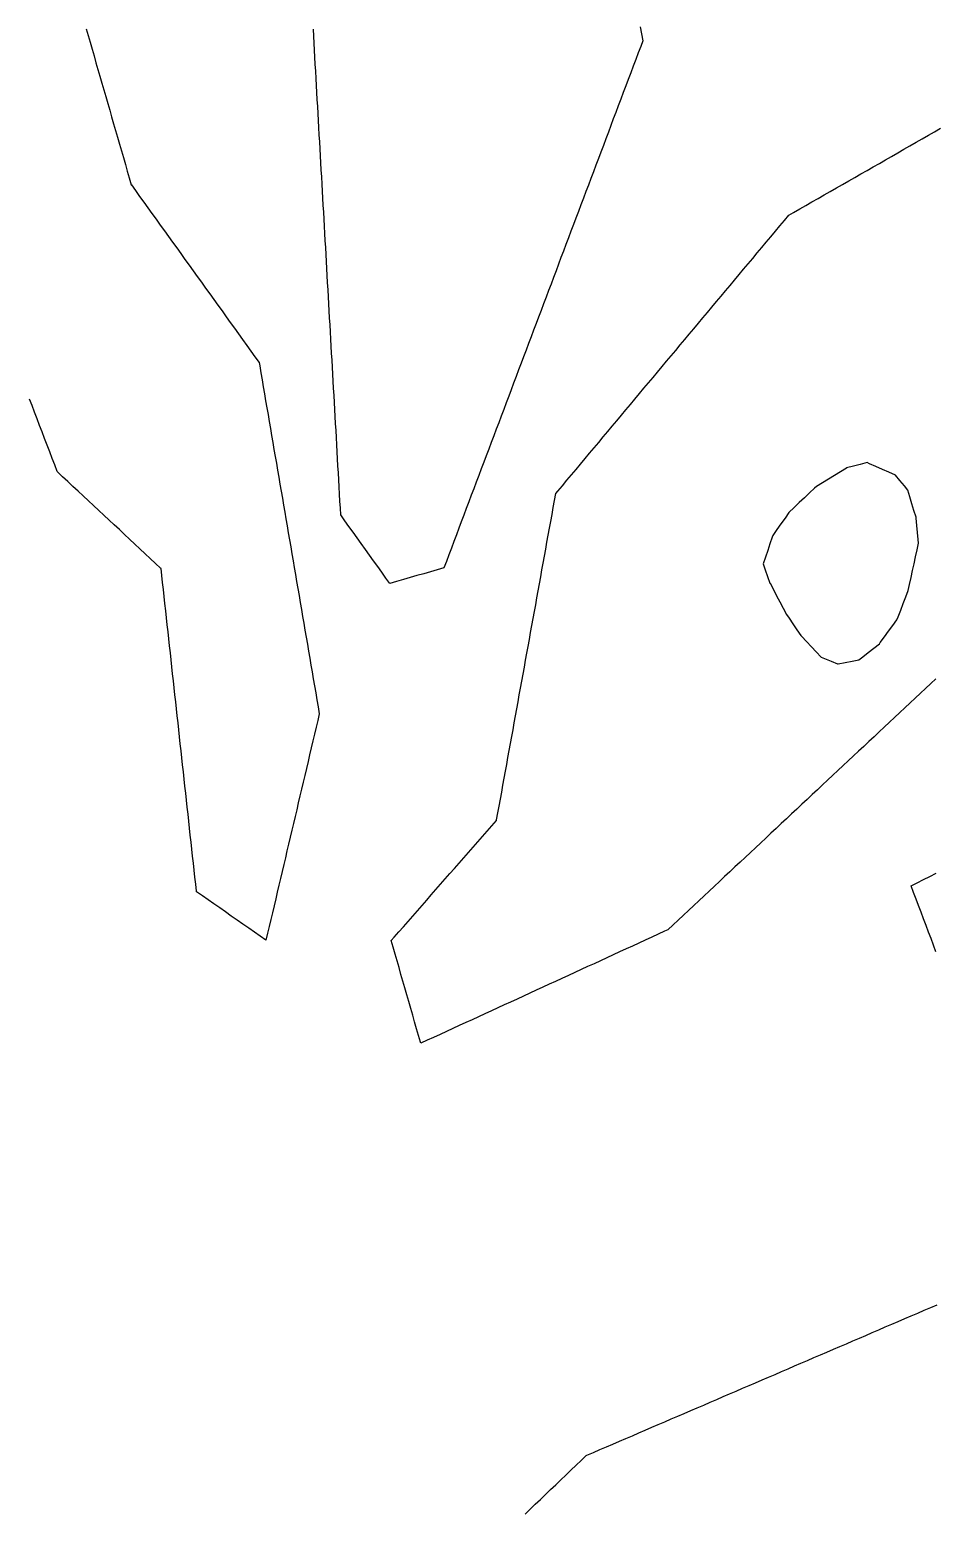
# Model space of a CAD drawing. Header units: millimetres. Extents: x 230 to 3347, y 514 to 5196.
# Drawn here: x 1892.3 to 2020.6, y 4094.8 to 4305.1 of the extents above; entities that cross this region are included whole.
import ezdxf

# ---------------------------------------------------------------- set-up
doc = ezdxf.new("R2010")
doc.units = ezdxf.units.MM
for name, color, linetype in [('ALL_ISLANDS', 7, 'Continuous'), ('OUTLINE_ISLAND_01', 7, 'Continuous'), ('OUTLINE_ISLAND_30', 7, 'Continuous')]:
    doc.layers.add(name, color=color, linetype=linetype)

msp = doc.modelspace()

# ---------------------------------------------------------------- linework, layer by layer
at = {"layer": 'ALL_ISLANDS'}
for points in [[(1900.2943, 4305.2086), (1900.5718, 4304.2479), (1900.8494, 4303.2872), (1901.1269, 4302.3265), (1901.4045, 4301.3658), (1901.6821, 4300.405), (1901.9596, 4299.4443), (1902.2372, 4298.4836), (1902.5147, 4297.5229), (1902.7923, 4296.5622), (1903.0699, 4295.6015), (1903.3474, 4294.6408), (1903.625, 4293.6801), (1903.9025, 4292.7194), (1904.1801, 4291.7587), (1904.4577, 4290.798), (1904.7352, 4289.8372), (1905.0128, 4288.8765), (1905.2903, 4287.9158), (1905.5679, 4286.9551), (1905.8455, 4285.9944), (1906.123, 4285.0337), (1906.4006, 4284.073), (1906.6781, 4283.1123), (1906.6996, 4283.0824), (1907.2831, 4282.2704), (1907.8667, 4281.4583), (1908.4502, 4280.6462), (1909.0338, 4279.8341), (1909.6173, 4279.0221), (1910.2009, 4278.21), (1910.7845, 4277.3979), (1911.368, 4276.5858), (1911.9516, 4275.7738), (1912.5351, 4274.9617), (1913.1187, 4274.1496), (1913.7022, 4273.3375), (1914.2858, 4272.5255), (1914.8693, 4271.7134), (1915.4529, 4270.9013), (1916.0364, 4270.0892), (1916.62, 4269.2772), (1917.2035, 4268.4651), (1917.7871, 4267.653), (1918.3706, 4266.8409), (1918.9542, 4266.0289), (1919.5377, 4265.2168), (1920.1213, 4264.4047), (1920.7049, 4263.5926), (1921.2884, 4262.7806), (1921.872, 4261.9685), (1922.4555, 4261.1564), (1923.0391, 4260.3443), (1923.6226, 4259.5323), (1924.2062, 4258.7202), (1924.7897, 4257.9081), (1924.8728, 4257.423), (1925.0416, 4256.4373), (1925.2104, 4255.4517), (1925.3791, 4254.466), (1925.5479, 4253.4804), (1925.7167, 4252.4947), (1925.8855, 4251.5091), (1926.0543, 4250.5234), (1926.223, 4249.5378), (1926.3918, 4248.5521), (1926.5606, 4247.5665), (1926.7294, 4246.5808), (1926.8982, 4245.5951), (1927.0669, 4244.6095), (1927.2357, 4243.6238), (1927.4045, 4242.6382), (1927.5733, 4241.6525), (1927.742, 4240.6669), (1927.9108, 4239.6812), (1928.0796, 4238.6956), (1928.2484, 4237.7099), (1928.4172, 4236.7243), (1928.5859, 4235.7386), (1928.7547, 4234.753), (1928.9235, 4233.7673), (1929.0923, 4232.7816), (1929.2611, 4231.796), (1929.4298, 4230.8103), (1929.5986, 4229.8247), (1929.7674, 4228.839), (1929.9362, 4227.8534), (1930.105, 4226.8677), (1930.2737, 4225.8821), (1930.4425, 4224.8964), (1930.6113, 4223.9108), (1930.7801, 4222.9251), (1930.9489, 4221.9395), (1931.1176, 4220.9538), (1931.2864, 4219.9682), (1931.4552, 4218.9825), (1931.624, 4217.9968), (1931.7928, 4217.0112), (1931.9615, 4216.0255), (1932.1303, 4215.0399), (1932.2991, 4214.0542), (1932.4679, 4213.0686), (1932.6367, 4212.0829), (1932.8054, 4211.0973), (1932.9742, 4210.1116), (1933.143, 4209.126), (1933.3118, 4208.1403), (1933.0892, 4207.194), (1932.8602, 4206.2206), (1932.6312, 4205.2472), (1932.4022, 4204.2738), (1932.1732, 4203.3003), (1931.9442, 4202.3269), (1931.7152, 4201.3535), (1931.4862, 4200.3801), (1931.2572, 4199.4066), (1931.0282, 4198.4332), (1930.7991, 4197.4598), (1930.5701, 4196.4864), (1930.3411, 4195.5129), (1930.1121, 4194.5395), (1929.8831, 4193.5661), (1929.6541, 4192.5927), (1929.4251, 4191.6192), (1929.1961, 4190.6458), (1928.9671, 4189.6724), (1928.7381, 4188.699), (1928.5091, 4187.7255), (1928.2801, 4186.7521), (1928.0511, 4185.7787), (1927.8221, 4184.8053), (1927.5931, 4183.8318), (1927.3641, 4182.8584), (1927.1351, 4181.885), (1926.9061, 4180.9116), (1926.6771, 4179.9381), (1926.4481, 4178.9647), (1926.2191, 4177.9913), (1925.9901, 4177.0179), (1925.7611, 4176.0444), (1924.9521, 4176.6082), (1924.1317, 4177.18), (1923.3113, 4177.7518), (1922.4909, 4178.3236), (1921.6705, 4178.8953), (1920.85, 4179.4671), (1920.0296, 4180.0389), (1919.2092, 4180.6107), (1918.3888, 4181.1825), (1917.5684, 4181.7542), (1916.748, 4182.326), (1915.9276, 4182.8978), (1915.9185, 4182.9811), (1915.8095, 4183.9751), (1915.7006, 4184.9692), (1915.5917, 4185.9632), (1915.4828, 4186.9573), (1915.3738, 4187.9513), (1915.2649, 4188.9454), (1915.156, 4189.9394), (1915.0471, 4190.9335), (1914.9381, 4191.9275), (1914.8292, 4192.9216), (1914.7203, 4193.9156), (1914.6114, 4194.9097), (1914.5024, 4195.9037), (1914.3935, 4196.8978), (1914.2846, 4197.8918), (1914.1757, 4198.8859), (1914.0667, 4199.8799), (1913.9578, 4200.874), (1913.8489, 4201.868), (1913.74, 4202.8621), (1913.631, 4203.8561), (1913.5221, 4204.8502), (1913.4132, 4205.8442), (1913.3043, 4206.8383), (1913.1953, 4207.8323), (1913.0864, 4208.8264), (1912.9775, 4209.8204), (1912.8686, 4210.8145), (1912.7596, 4211.8085), (1912.6507, 4212.8026), (1912.5418, 4213.7966), (1912.4329, 4214.7907), (1912.3239, 4215.7847), (1912.215, 4216.7788), (1912.1061, 4217.7728), (1911.9972, 4218.7669), (1911.8882, 4219.7609), (1911.7793, 4220.755), (1911.6704, 4221.749), (1911.5615, 4222.7431), (1911.4525, 4223.7371), (1911.3436, 4224.7312), (1911.2347, 4225.7252), (1911.1258, 4226.7193), (1911.0168, 4227.7133), (1910.9079, 4228.7074), (1910.8426, 4228.7683), (1910.1112, 4229.4502), (1909.3798, 4230.1321), (1908.6484, 4230.814), (1907.9169, 4231.4959), (1907.1855, 4232.1778), (1906.4541, 4232.8598), (1905.7226, 4233.5417), (1904.9912, 4234.2236), (1904.2598, 4234.9055), (1903.5283, 4235.5874), (1902.7969, 4236.2693), (1902.0655, 4236.9513), (1901.3341, 4237.6332), (1900.6026, 4238.3151), (1899.8712, 4238.997), (1899.1398, 4239.6789), (1898.4083, 4240.3608), (1897.6769, 4241.0428), (1896.9455, 4241.7247), (1896.2141, 4242.4066), (1896.194, 4242.459), (1895.8374, 4243.3933), (1895.4807, 4244.3275), (1895.124, 4245.2617), (1894.7674, 4246.196), (1894.4107, 4247.1302), (1894.0541, 4248.0644), (1893.6974, 4248.9987), (1893.3407, 4249.9329), (1892.9841, 4250.8671), (1892.6274, 4251.8014), (1892.2707, 4252.7356)], [(1978.7829, 4305.4713), (1978.9634, 4304.4877), (1979.1438, 4303.5041), (1978.8458, 4302.7143), (1978.4929, 4301.7787), (1978.1399, 4300.843), (1977.787, 4299.9074), (1977.4341, 4298.9717), (1977.0811, 4298.0361), (1976.7282, 4297.1005), (1976.3752, 4296.1648), (1976.0223, 4295.2292), (1975.6693, 4294.2935), (1975.3164, 4293.3579), (1974.9634, 4292.4222), (1974.6105, 4291.4866), (1974.2575, 4290.551), (1973.9046, 4289.6153), (1973.5516, 4288.6797), (1973.1987, 4287.744), (1972.8457, 4286.8084), (1972.4928, 4285.8727), (1972.1398, 4284.9371), (1971.7869, 4284.0015), (1971.4339, 4283.0658), (1971.081, 4282.1302), (1970.728, 4281.1945), (1970.3751, 4280.2589), (1970.0221, 4279.3232), (1969.6692, 4278.3876), (1969.3162, 4277.452), (1968.9633, 4276.5163), (1968.6103, 4275.5807), (1968.2574, 4274.645), (1967.9044, 4273.7094), (1967.5515, 4272.7737), (1967.1985, 4271.8381), (1966.8456, 4270.9025), (1966.4926, 4269.9668), (1966.1397, 4269.0312), (1965.7867, 4268.0955), (1965.4338, 4267.1599), (1965.0808, 4266.2243), (1964.7279, 4265.2886), (1964.3749, 4264.353), (1964.022, 4263.4173), (1963.669, 4262.4817), (1963.3161, 4261.546), (1962.9632, 4260.6104), (1962.6102, 4259.6748), (1962.2573, 4258.7391), (1961.9043, 4257.8035), (1961.5514, 4256.8678), (1961.1984, 4255.9322), (1960.8455, 4254.9965), (1960.4925, 4254.0609), (1960.1396, 4253.1253), (1959.7866, 4252.1896), (1959.4337, 4251.254), (1959.0807, 4250.3183), (1958.7278, 4249.3827), (1958.3748, 4248.447), (1958.0219, 4247.5114), (1957.6689, 4246.5758), (1957.316, 4245.6401), (1956.963, 4244.7045), (1956.6101, 4243.7688), (1956.2571, 4242.8332), (1955.9042, 4241.8975), (1955.5512, 4240.9619), (1955.1983, 4240.0263), (1954.8453, 4239.0906), (1954.4924, 4238.155), (1954.1394, 4237.2193), (1953.7865, 4236.2837), (1953.4335, 4235.348), (1953.0806, 4234.4124), (1952.7276, 4233.4768), (1952.3747, 4232.5411), (1952.0217, 4231.6055), (1951.6688, 4230.6698), (1951.3158, 4229.7342), (1950.9629, 4228.7985), (1950.0277, 4228.5315), (1949.0661, 4228.2569), (1948.1046, 4227.9823), (1947.143, 4227.7077), (1946.1814, 4227.4331), (1945.2199, 4227.1586), (1944.2583, 4226.884), (1943.2968, 4226.6094), (1942.7573, 4227.3633), (1942.1754, 4228.1766), (1941.5934, 4228.9898), (1941.0115, 4229.803), (1940.4296, 4230.6163), (1939.8477, 4231.4295), (1939.2657, 4232.2428), (1938.6838, 4233.056), (1938.1019, 4233.8693), (1937.52, 4234.6825), (1936.938, 4235.4957), (1936.3561, 4236.309), (1936.3014, 4237.2798), (1936.245, 4238.2782), (1936.1887, 4239.2766), (1936.1324, 4240.275), (1936.0761, 4241.2734), (1936.0198, 4242.2718), (1935.9635, 4243.2703), (1935.9072, 4244.2687), (1935.8508, 4245.2671), (1935.7945, 4246.2655), (1935.7382, 4247.2639), (1935.6819, 4248.2623), (1935.6256, 4249.2607), (1935.5693, 4250.2591), (1935.5129, 4251.2576), (1935.4566, 4252.256), (1935.4003, 4253.2544), (1935.344, 4254.2528), (1935.2877, 4255.2512), (1935.2314, 4256.2496), (1935.175, 4257.248), (1935.1187, 4258.2465), (1935.0624, 4259.2449), (1935.0061, 4260.2433), (1934.9498, 4261.2417), (1934.8935, 4262.2401), (1934.8371, 4263.2385), (1934.7808, 4264.2369), (1934.7245, 4265.2353), (1934.6682, 4266.2338), (1934.6119, 4267.2322), (1934.5556, 4268.2306), (1934.4993, 4269.229), (1934.4429, 4270.2274), (1934.3866, 4271.2258), (1934.3303, 4272.2242), (1934.274, 4273.2226), (1934.2177, 4274.2211), (1934.1614, 4275.2195), (1934.105, 4276.2179), (1934.0487, 4277.2163), (1933.9924, 4278.2147), (1933.9361, 4279.2131), (1933.8798, 4280.2115), (1933.8235, 4281.21), (1933.7671, 4282.2084), (1933.7108, 4283.2068), (1933.6545, 4284.2052), (1933.5982, 4285.2036), (1933.5419, 4286.202), (1933.4856, 4287.2004), (1933.4292, 4288.1988), (1933.3729, 4289.1973), (1933.3166, 4290.1957), (1933.2603, 4291.1941), (1933.204, 4292.1925), (1933.1477, 4293.1909), (1933.0914, 4294.1893), (1933.035, 4295.1877), (1932.9787, 4296.1861), (1932.9224, 4297.1846), (1932.8661, 4298.183), (1932.8098, 4299.1814), (1932.7535, 4300.1798), (1932.6971, 4301.1782), (1932.6408, 4302.1766), (1932.5845, 4303.175), (1932.5282, 4304.1735), (1932.4719, 4305.1719)], [(2020.6437, 4213.089), (2019.9141, 4212.4051), (2019.1845, 4211.7212), (2018.4549, 4211.0373), (2017.7253, 4210.3534), (2016.9957, 4209.6695), (2016.2661, 4208.9857), (2015.5366, 4208.3018), (2014.807, 4207.6179), (2014.0774, 4206.934), (2013.3478, 4206.2501), (2012.6182, 4205.5662), (2011.8886, 4204.8823), (2011.159, 4204.1985), (2010.4294, 4203.5146), (2009.6998, 4202.8307), (2008.9702, 4202.1468), (2008.2406, 4201.4629), (2007.5111, 4200.779), (2006.7815, 4200.0952), (2006.0519, 4199.4113), (2005.3223, 4198.7274), (2004.5927, 4198.0435), (2003.8631, 4197.3596), (2003.1335, 4196.6757), (2002.4039, 4195.9919), (2001.6743, 4195.308), (2000.9447, 4194.6241), (2000.2151, 4193.9402), (1999.4856, 4193.2563), (1998.756, 4192.5724), (1998.0264, 4191.8886), (1997.2968, 4191.2047), (1996.5672, 4190.5208), (1995.8376, 4189.8369), (1995.108, 4189.153), (1994.3784, 4188.4691), (1993.6488, 4187.7853), (1992.9192, 4187.1014), (1992.1896, 4186.4175), (1991.4601, 4185.7336), (1990.7305, 4185.0497), (1990.0009, 4184.3658), (1989.2713, 4183.682), (1988.5417, 4182.9981), (1987.8121, 4182.3142), (1987.0825, 4181.6303), (1986.3529, 4180.9464), (1985.6233, 4180.2625), (1984.8937, 4179.5787), (1984.1641, 4178.8948), (1983.4346, 4178.2109), (1982.705, 4177.527), (1982.2219, 4177.305), (1981.3132, 4176.8874), (1980.4046, 4176.4698), (1979.496, 4176.0522), (1978.5873, 4175.6346), (1977.6787, 4175.217), (1976.77, 4174.7994), (1975.8614, 4174.3818), (1974.9528, 4173.9642), (1974.0441, 4173.5467), (1973.1355, 4173.1291), (1972.2269, 4172.7115), (1971.3182, 4172.2939), (1970.4096, 4171.8763), (1969.501, 4171.4587), (1968.5923, 4171.0411), (1967.6837, 4170.6235), (1966.7751, 4170.2059), (1965.8664, 4169.7883), (1964.9578, 4169.3707), (1964.0492, 4168.9532), (1963.1405, 4168.5356), (1962.2319, 4168.118), (1961.3232, 4167.7004), (1960.4146, 4167.2828), (1959.506, 4166.8652), (1958.5973, 4166.4476), (1957.6887, 4166.03), (1956.7801, 4165.6124), (1955.8714, 4165.1948), (1954.9628, 4164.7772), (1954.0542, 4164.3597), (1953.1455, 4163.9421), (1952.2369, 4163.5245), (1951.3283, 4163.1069), (1950.4196, 4162.6893), (1949.511, 4162.2717), (1948.6024, 4161.8541), (1947.6937, 4161.4365), (1947.652, 4161.5813), (1947.3753, 4162.5423), (1947.0986, 4163.5032), (1946.8219, 4164.4642), (1946.5452, 4165.4251), (1946.2685, 4166.3861), (1945.9918, 4167.347), (1945.7151, 4168.308), (1945.4384, 4169.269), (1945.1617, 4170.2299), (1944.885, 4171.1909), (1944.6083, 4172.1518), (1944.3316, 4173.1128), (1944.0549, 4174.0737), (1943.7782, 4175.0347), (1943.5015, 4175.9957), (1943.9064, 4176.4568), (1944.5661, 4177.2083), (1945.2259, 4177.9598), (1945.8856, 4178.7113), (1946.5453, 4179.4628), (1947.2051, 4180.2143), (1947.8648, 4180.9658), (1948.5245, 4181.7173), (1949.1843, 4182.4688), (1949.844, 4183.2203), (1950.5038, 4183.9718), (1951.1635, 4184.7233), (1951.8232, 4185.4748), (1952.483, 4186.2263), (1953.1427, 4186.9778), (1953.8024, 4187.7293), (1954.4622, 4188.4808), (1955.1219, 4189.2323), (1955.7816, 4189.9838), (1956.4414, 4190.7353), (1957.1011, 4191.4868), (1957.7609, 4192.2383), (1958.4206, 4192.9898), (1958.4381, 4193.0862), (1958.6163, 4194.0702), (1958.7945, 4195.0542), (1958.9728, 4196.0382), (1959.151, 4197.0222), (1959.3292, 4198.0062), (1959.5075, 4198.9902), (1959.6857, 4199.9741), (1959.8639, 4200.9581), (1960.0422, 4201.9421), (1960.2204, 4202.9261), (1960.3986, 4203.9101), (1960.5769, 4204.8941), (1960.7551, 4205.8781), (1960.9333, 4206.8621), (1961.1116, 4207.846), (1961.2898, 4208.83), (1961.4681, 4209.814), (1961.6463, 4210.798), (1961.8245, 4211.782), (1962.0028, 4212.766), (1962.181, 4213.75), (1962.3592, 4214.734), (1962.5375, 4215.718), (1962.7157, 4216.7019), (1962.8939, 4217.6859), (1963.0722, 4218.6699), (1963.2504, 4219.6539), (1963.4286, 4220.6379), (1963.6069, 4221.6219), (1963.7851, 4222.6059), (1963.9633, 4223.5899), (1964.1416, 4224.5738), (1964.3198, 4225.5578), (1964.498, 4226.5418), (1964.6763, 4227.5258), (1964.8545, 4228.5098), (1965.0327, 4229.4938), (1965.211, 4230.4778), (1965.3892, 4231.4618), (1965.5674, 4232.4457), (1965.7457, 4233.4297), (1965.9239, 4234.4137), (1966.1022, 4235.3977), (1966.2804, 4236.3817), (1966.4586, 4237.3657), (1966.6369, 4238.3497), (1966.8151, 4239.3337), (1967.1142, 4239.6911), (1967.7559, 4240.4581), (1968.3976, 4241.2251), (1969.0393, 4241.992), (1969.681, 4242.759), (1970.3227, 4243.5259), (1970.9644, 4244.2929), (1971.6061, 4245.0598), (1972.2478, 4245.8268), (1972.8895, 4246.5937), (1973.5312, 4247.3607), (1974.1729, 4248.1276), (1974.8146, 4248.8946), (1975.4563, 4249.6615), (1976.098, 4250.4285), (1976.7397, 4251.1954), (1977.3815, 4251.9624), (1978.0232, 4252.7293), (1978.6649, 4253.4963), (1979.3066, 4254.2632), (1979.9483, 4255.0302), (1980.59, 4255.7972), (1981.2317, 4256.5641), (1981.8734, 4257.3311), (1982.5151, 4258.098), (1983.1568, 4258.865), (1983.7985, 4259.6319), (1984.4402, 4260.3989), (1985.0819, 4261.1658), (1985.7236, 4261.9328), (1986.3653, 4262.6997), (1987.007, 4263.4667), (1987.6487, 4264.2336), (1988.2904, 4265.0006), (1988.9321, 4265.7675), (1989.5738, 4266.5345), (1990.2155, 4267.3014), (1990.8572, 4268.0684), (1991.4989, 4268.8353), (1992.1406, 4269.6023), (1992.7823, 4270.3693), (1993.424, 4271.1362), (1994.0658, 4271.9032), (1994.7075, 4272.6701), (1995.3492, 4273.4371), (1995.9909, 4274.204), (1996.6326, 4274.971), (1997.2743, 4275.7379), (1997.916, 4276.5049), (1998.5577, 4277.2718), (1999.1994, 4278.0388), (1999.8411, 4278.8057), (2000.494, 4279.1796), (2001.3618, 4279.6765), (2002.2296, 4280.1734), (2003.0974, 4280.6703), (2003.9652, 4281.1672), (2004.833, 4281.6641), (2005.7008, 4282.161), (2006.5686, 4282.6579), (2007.4364, 4283.1548), (2008.3042, 4283.6517), (2009.172, 4284.1486), (2010.0398, 4284.6455), (2010.9076, 4285.1424), (2011.7755, 4285.6393), (2012.6433, 4286.1362), (2013.5111, 4286.6331), (2014.3789, 4287.13), (2015.2467, 4287.6269), (2016.1145, 4288.1238), (2016.9823, 4288.6207), (2017.8501, 4289.1177), (2018.7179, 4289.6146), (2019.5857, 4290.1115), (2020.4535, 4290.6084), (2021.3213, 4291.1053)], [(2020.6675, 4174.3883), (2020.3145, 4175.3239), (2019.9615, 4176.2596), (2019.6085, 4177.1952), (2019.2555, 4178.1308), (2018.9025, 4179.0664), (2018.5495, 4180.0021), (2018.1965, 4180.9377), (2017.8435, 4181.8733), (2017.4905, 4182.8089), (2017.1375, 4183.7445), (2018.0196, 4184.1859), (2018.914, 4184.6333), (2019.8083, 4185.0808), (2020.7026, 4185.5282)], [(1962.4644, 4094.7188), (1963.1868, 4095.4103), (1963.9092, 4096.1017), (1964.6316, 4096.7932), (1965.354, 4097.4846), (1966.0765, 4098.1761), (1966.7989, 4098.8675), (1967.5213, 4099.559), (1968.2437, 4100.2505), (1968.9661, 4100.9419), (1969.6885, 4101.6334), (1970.4109, 4102.3248), (1971.1334, 4103.0163), (1971.2281, 4103.057), (1972.1467, 4103.4521), (1973.0654, 4103.8471), (1973.9841, 4104.2421), (1974.9027, 4104.6372), (1975.8214, 4105.0322), (1976.7401, 4105.4272), (1977.6587, 4105.8223), (1978.5774, 4106.2173), (1979.4961, 4106.6123), (1980.4147, 4107.0074), (1981.3334, 4107.4024), (1982.2521, 4107.7975), (1983.1707, 4108.1925), (1984.0894, 4108.5875), (1985.0081, 4108.9826), (1985.9267, 4109.3776), (1986.8454, 4109.7726), (1987.764, 4110.1677), (1988.6827, 4110.5627), (1989.6014, 4110.9577), (1990.52, 4111.3528), (1991.4387, 4111.7478), (1992.3574, 4112.1428), (1993.276, 4112.5379), (1994.1947, 4112.9329), (1995.1134, 4113.328), (1996.032, 4113.723), (1996.9507, 4114.118), (1997.8694, 4114.5131), (1998.788, 4114.9081), (1999.7067, 4115.3031), (2000.6254, 4115.6982), (2001.544, 4116.0932), (2002.4627, 4116.4882), (2003.3814, 4116.8833), (2004.3, 4117.2783), (2005.2187, 4117.6734), (2006.1374, 4118.0684), (2007.056, 4118.4634), (2007.9747, 4118.8585), (2008.8934, 4119.2535), (2009.812, 4119.6485), (2010.7307, 4120.0436), (2011.6494, 4120.4386), (2012.568, 4120.8336), (2013.4867, 4121.2287), (2014.4054, 4121.6237), (2015.324, 4122.0187), (2016.2427, 4122.4138), (2017.1613, 4122.8088), (2018.08, 4123.2039), (2018.9987, 4123.5989), (2019.9173, 4123.9939), (2020.836, 4124.389)]]:
    msp.add_lwpolyline(points, dxfattribs=at)
msp.add_lwpolyline([(2010.918, 4243.7222), (2009.9504, 4243.4698), (2008.9828, 4243.2173), (2008.0152, 4242.9648), (2008.0088, 4242.961), (2007.1547, 4242.4408), (2006.3007, 4241.9206), (2005.4466, 4241.4004), (2004.5926, 4240.8803), (2003.7385, 4240.3601), (2003.4773, 4240.1132), (2002.7506, 4239.4263), (2002.0239, 4238.7393), (2001.2972, 4238.0524), (2000.5704, 4237.3655), (1999.8437, 4236.6785), (1999.2813, 4235.8713), (1998.7096, 4235.0508), (1998.138, 4234.2303), (1997.5663, 4233.4098), (1997.4807, 4233.1621), (1997.1538, 4232.2171), (1996.8269, 4231.272), (1996.5, 4230.327), (1996.1731, 4229.3819), (1996.4741, 4228.5454), (1996.8128, 4227.6045), (1997.1515, 4226.6636), (1997.1647, 4226.6384), (1997.6302, 4225.7533), (1998.0957, 4224.8683), (1998.5612, 4223.9832), (1999.0266, 4223.0982), (1999.4921, 4222.2131), (1999.8484, 4221.6926), (2000.4133, 4220.8675), (2000.9783, 4220.0423), (2001.5432, 4219.2171), (2001.6549, 4219.0977), (2002.338, 4218.3675), (2003.0212, 4217.6372), (2003.7044, 4216.907), (2004.3876, 4216.1767), (2004.8831, 4215.9665), (2005.8037, 4215.576), (2006.7243, 4215.1855), (2006.8162, 4215.2034), (2007.7977, 4215.3948), (2008.7792, 4215.5862), (2009.7608, 4215.7776), (2010.2934, 4216.195), (2011.0805, 4216.8117), (2011.8677, 4217.4285), (2012.6548, 4218.0453), (2012.7838, 4218.2224), (2013.3726, 4219.0306), (2013.9615, 4219.8389), (2014.5503, 4220.6471), (2015.1391, 4221.4554), (2015.3073, 4221.891), (2015.6674, 4222.8239), (2016.0276, 4223.7568), (2016.3877, 4224.6897), (2016.7479, 4225.6226), (2016.9313, 4226.4668), (2017.1437, 4227.4439), (2017.356, 4228.4211), (2017.5684, 4229.3983), (2017.7808, 4230.3755), (2017.9931, 4231.3527), (2018.2055, 4232.3299), (2018.1581, 4232.8423), (2018.0661, 4233.8381), (2017.9741, 4234.8338), (2017.8821, 4235.8296), (2017.8368, 4235.9815), (2017.5507, 4236.9397), (2017.2646, 4237.8979), (2016.9785, 4238.8561), (2016.6924, 4239.8143), (2016.1944, 4240.4122), (2015.5545, 4241.1806), (2014.9146, 4241.9491), (2014.9107, 4241.9508), (2013.9966, 4242.3563), (2013.0825, 4242.7619), (2012.1684, 4243.1674), (2011.2544, 4243.573)], close=True, dxfattribs=at)
at = {"layer": 'OUTLINE_ISLAND_01'}
for points in [[(1900.2943, 4305.2086), (1900.5718, 4304.2479), (1900.8494, 4303.2872), (1901.1269, 4302.3265), (1901.4045, 4301.3658), (1901.6821, 4300.405), (1901.9596, 4299.4443), (1902.2372, 4298.4836), (1902.5147, 4297.5229), (1902.7923, 4296.5622), (1903.0699, 4295.6015), (1903.3474, 4294.6408), (1903.625, 4293.6801), (1903.9025, 4292.7194), (1904.1801, 4291.7587), (1904.4577, 4290.798), (1904.7352, 4289.8372), (1905.0128, 4288.8765), (1905.2903, 4287.9158), (1905.5679, 4286.9551), (1905.8455, 4285.9944), (1906.123, 4285.0337), (1906.4006, 4284.073), (1906.6781, 4283.1123), (1906.6996, 4283.0824), (1907.2831, 4282.2704), (1907.8667, 4281.4583), (1908.4502, 4280.6462), (1909.0338, 4279.8341), (1909.6173, 4279.0221), (1910.2009, 4278.21), (1910.7845, 4277.3979), (1911.368, 4276.5858), (1911.9516, 4275.7738), (1912.5351, 4274.9617), (1913.1187, 4274.1496), (1913.7022, 4273.3375), (1914.2858, 4272.5255), (1914.8693, 4271.7134), (1915.4529, 4270.9013), (1916.0364, 4270.0892), (1916.62, 4269.2772), (1917.2035, 4268.4651), (1917.7871, 4267.653), (1918.3706, 4266.8409), (1918.9542, 4266.0289), (1919.5377, 4265.2168), (1920.1213, 4264.4047), (1920.7049, 4263.5926), (1921.2884, 4262.7806), (1921.872, 4261.9685), (1922.4555, 4261.1564), (1923.0391, 4260.3443), (1923.6226, 4259.5323), (1924.2062, 4258.7202), (1924.7897, 4257.9081), (1924.8728, 4257.423), (1925.0416, 4256.4373), (1925.2104, 4255.4517), (1925.3791, 4254.466), (1925.5479, 4253.4804), (1925.7167, 4252.4947), (1925.8855, 4251.5091), (1926.0543, 4250.5234), (1926.223, 4249.5378), (1926.3918, 4248.5521), (1926.5606, 4247.5665), (1926.7294, 4246.5808), (1926.8982, 4245.5951), (1927.0669, 4244.6095), (1927.2357, 4243.6238), (1927.4045, 4242.6382), (1927.5733, 4241.6525), (1927.742, 4240.6669), (1927.9108, 4239.6812), (1928.0796, 4238.6956), (1928.2484, 4237.7099), (1928.4172, 4236.7243), (1928.5859, 4235.7386), (1928.7547, 4234.753), (1928.9235, 4233.7673), (1929.0923, 4232.7816), (1929.2611, 4231.796), (1929.4298, 4230.8103), (1929.5986, 4229.8247), (1929.7674, 4228.839), (1929.9362, 4227.8534), (1930.105, 4226.8677), (1930.2737, 4225.8821), (1930.4425, 4224.8964), (1930.6113, 4223.9108), (1930.7801, 4222.9251), (1930.9489, 4221.9395), (1931.1176, 4220.9538), (1931.2864, 4219.9682), (1931.4552, 4218.9825), (1931.624, 4217.9968), (1931.7928, 4217.0112), (1931.9615, 4216.0255), (1932.1303, 4215.0399), (1932.2991, 4214.0542), (1932.4679, 4213.0686), (1932.6367, 4212.0829), (1932.8054, 4211.0973), (1932.9742, 4210.1116), (1933.143, 4209.126), (1933.3118, 4208.1403), (1933.0892, 4207.194), (1932.8602, 4206.2206), (1932.6312, 4205.2472), (1932.4022, 4204.2738), (1932.1732, 4203.3003), (1931.9442, 4202.3269), (1931.7152, 4201.3535), (1931.4862, 4200.3801), (1931.2572, 4199.4066), (1931.0282, 4198.4332), (1930.7991, 4197.4598), (1930.5701, 4196.4864), (1930.3411, 4195.5129), (1930.1121, 4194.5395), (1929.8831, 4193.5661), (1929.6541, 4192.5927), (1929.4251, 4191.6192), (1929.1961, 4190.6458), (1928.9671, 4189.6724), (1928.7381, 4188.699), (1928.5091, 4187.7255), (1928.2801, 4186.7521), (1928.0511, 4185.7787), (1927.8221, 4184.8053), (1927.5931, 4183.8318), (1927.3641, 4182.8584), (1927.1351, 4181.885), (1926.9061, 4180.9116), (1926.6771, 4179.9381), (1926.4481, 4178.9647), (1926.2191, 4177.9913), (1925.9901, 4177.0179), (1925.7611, 4176.0444), (1924.9521, 4176.6082), (1924.1317, 4177.18), (1923.3113, 4177.7518), (1922.4909, 4178.3236), (1921.6705, 4178.8953), (1920.85, 4179.4671), (1920.0296, 4180.0389), (1919.2092, 4180.6107), (1918.3888, 4181.1825), (1917.5684, 4181.7542), (1916.748, 4182.326), (1915.9276, 4182.8978), (1915.9185, 4182.9811), (1915.8095, 4183.9751), (1915.7006, 4184.9692), (1915.5917, 4185.9632), (1915.4828, 4186.9573), (1915.3738, 4187.9513), (1915.2649, 4188.9454), (1915.156, 4189.9394), (1915.0471, 4190.9335), (1914.9381, 4191.9275), (1914.8292, 4192.9216), (1914.7203, 4193.9156), (1914.6114, 4194.9097), (1914.5024, 4195.9037), (1914.3935, 4196.8978), (1914.2846, 4197.8918), (1914.1757, 4198.8859), (1914.0667, 4199.8799), (1913.9578, 4200.874), (1913.8489, 4201.868), (1913.74, 4202.8621), (1913.631, 4203.8561), (1913.5221, 4204.8502), (1913.4132, 4205.8442), (1913.3043, 4206.8383), (1913.1953, 4207.8323), (1913.0864, 4208.8264), (1912.9775, 4209.8204), (1912.8686, 4210.8145), (1912.7596, 4211.8085), (1912.6507, 4212.8026), (1912.5418, 4213.7966), (1912.4329, 4214.7907), (1912.3239, 4215.7847), (1912.215, 4216.7788), (1912.1061, 4217.7728), (1911.9972, 4218.7669), (1911.8882, 4219.7609), (1911.7793, 4220.755), (1911.6704, 4221.749), (1911.5615, 4222.7431), (1911.4525, 4223.7371), (1911.3436, 4224.7312), (1911.2347, 4225.7252), (1911.1258, 4226.7193), (1911.0168, 4227.7133), (1910.9079, 4228.7074), (1910.8426, 4228.7683), (1910.1112, 4229.4502), (1909.3798, 4230.1321), (1908.6484, 4230.814), (1907.9169, 4231.4959), (1907.1855, 4232.1778), (1906.4541, 4232.8598), (1905.7226, 4233.5417), (1904.9912, 4234.2236), (1904.2598, 4234.9055), (1903.5283, 4235.5874), (1902.7969, 4236.2693), (1902.0655, 4236.9513), (1901.3341, 4237.6332), (1900.6026, 4238.3151), (1899.8712, 4238.997), (1899.1398, 4239.6789), (1898.4083, 4240.3608), (1897.6769, 4241.0428), (1896.9455, 4241.7247), (1896.2141, 4242.4066), (1896.194, 4242.459), (1895.8374, 4243.3933), (1895.4807, 4244.3275), (1895.124, 4245.2617), (1894.7674, 4246.196), (1894.4107, 4247.1302), (1894.0541, 4248.0644), (1893.6974, 4248.9987), (1893.3407, 4249.9329), (1892.9841, 4250.8671), (1892.6274, 4251.8014), (1892.2707, 4252.7356)], [(1978.7829, 4305.4713), (1978.9634, 4304.4877), (1979.1438, 4303.5041), (1978.8458, 4302.7143), (1978.4929, 4301.7787), (1978.1399, 4300.843), (1977.787, 4299.9074), (1977.4341, 4298.9717), (1977.0811, 4298.0361), (1976.7282, 4297.1005), (1976.3752, 4296.1648), (1976.0223, 4295.2292), (1975.6693, 4294.2935), (1975.3164, 4293.3579), (1974.9634, 4292.4222), (1974.6105, 4291.4866), (1974.2575, 4290.551), (1973.9046, 4289.6153), (1973.5516, 4288.6797), (1973.1987, 4287.744), (1972.8457, 4286.8084), (1972.4928, 4285.8727), (1972.1398, 4284.9371), (1971.7869, 4284.0015), (1971.4339, 4283.0658), (1971.081, 4282.1302), (1970.728, 4281.1945), (1970.3751, 4280.2589), (1970.0221, 4279.3232), (1969.6692, 4278.3876), (1969.3162, 4277.452), (1968.9633, 4276.5163), (1968.6103, 4275.5807), (1968.2574, 4274.645), (1967.9044, 4273.7094), (1967.5515, 4272.7737), (1967.1985, 4271.8381), (1966.8456, 4270.9025), (1966.4926, 4269.9668), (1966.1397, 4269.0312), (1965.7867, 4268.0955), (1965.4338, 4267.1599), (1965.0808, 4266.2243), (1964.7279, 4265.2886), (1964.3749, 4264.353), (1964.022, 4263.4173), (1963.669, 4262.4817), (1963.3161, 4261.546), (1962.9632, 4260.6104), (1962.6102, 4259.6748), (1962.2573, 4258.7391), (1961.9043, 4257.8035), (1961.5514, 4256.8678), (1961.1984, 4255.9322), (1960.8455, 4254.9965), (1960.4925, 4254.0609), (1960.1396, 4253.1253), (1959.7866, 4252.1896), (1959.4337, 4251.254), (1959.0807, 4250.3183), (1958.7278, 4249.3827), (1958.3748, 4248.447), (1958.0219, 4247.5114), (1957.6689, 4246.5758), (1957.316, 4245.6401), (1956.963, 4244.7045), (1956.6101, 4243.7688), (1956.2571, 4242.8332), (1955.9042, 4241.8975), (1955.5512, 4240.9619), (1955.1983, 4240.0263), (1954.8453, 4239.0906), (1954.4924, 4238.155), (1954.1394, 4237.2193), (1953.7865, 4236.2837), (1953.4335, 4235.348), (1953.0806, 4234.4124), (1952.7276, 4233.4768), (1952.3747, 4232.5411), (1952.0217, 4231.6055), (1951.6688, 4230.6698), (1951.3158, 4229.7342), (1950.9629, 4228.7985), (1950.0277, 4228.5315), (1949.0661, 4228.2569), (1948.1046, 4227.9823), (1947.143, 4227.7077), (1946.1814, 4227.4331), (1945.2199, 4227.1586), (1944.2583, 4226.884), (1943.2968, 4226.6094), (1942.7573, 4227.3633), (1942.1754, 4228.1766), (1941.5934, 4228.9898), (1941.0115, 4229.803), (1940.4296, 4230.6163), (1939.8477, 4231.4295), (1939.2657, 4232.2428), (1938.6838, 4233.056), (1938.1019, 4233.8693), (1937.52, 4234.6825), (1936.938, 4235.4957), (1936.3561, 4236.309), (1936.3014, 4237.2798), (1936.245, 4238.2782), (1936.1887, 4239.2766), (1936.1324, 4240.275), (1936.0761, 4241.2734), (1936.0198, 4242.2718), (1935.9635, 4243.2703), (1935.9072, 4244.2687), (1935.8508, 4245.2671), (1935.7945, 4246.2655), (1935.7382, 4247.2639), (1935.6819, 4248.2623), (1935.6256, 4249.2607), (1935.5693, 4250.2591), (1935.5129, 4251.2576), (1935.4566, 4252.256), (1935.4003, 4253.2544), (1935.344, 4254.2528), (1935.2877, 4255.2512), (1935.2314, 4256.2496), (1935.175, 4257.248), (1935.1187, 4258.2465), (1935.0624, 4259.2449), (1935.0061, 4260.2433), (1934.9498, 4261.2417), (1934.8935, 4262.2401), (1934.8371, 4263.2385), (1934.7808, 4264.2369), (1934.7245, 4265.2353), (1934.6682, 4266.2338), (1934.6119, 4267.2322), (1934.5556, 4268.2306), (1934.4993, 4269.229), (1934.4429, 4270.2274), (1934.3866, 4271.2258), (1934.3303, 4272.2242), (1934.274, 4273.2226), (1934.2177, 4274.2211), (1934.1614, 4275.2195), (1934.105, 4276.2179), (1934.0487, 4277.2163), (1933.9924, 4278.2147), (1933.9361, 4279.2131), (1933.8798, 4280.2115), (1933.8235, 4281.21), (1933.7671, 4282.2084), (1933.7108, 4283.2068), (1933.6545, 4284.2052), (1933.5982, 4285.2036), (1933.5419, 4286.202), (1933.4856, 4287.2004), (1933.4292, 4288.1988), (1933.3729, 4289.1973), (1933.3166, 4290.1957), (1933.2603, 4291.1941), (1933.204, 4292.1925), (1933.1477, 4293.1909), (1933.0914, 4294.1893), (1933.035, 4295.1877), (1932.9787, 4296.1861), (1932.9224, 4297.1846), (1932.8661, 4298.183), (1932.8098, 4299.1814), (1932.7535, 4300.1798), (1932.6971, 4301.1782), (1932.6408, 4302.1766), (1932.5845, 4303.175), (1932.5282, 4304.1735), (1932.4719, 4305.1719)], [(2020.6437, 4213.089), (2019.9141, 4212.4051), (2019.1845, 4211.7212), (2018.4549, 4211.0373), (2017.7253, 4210.3534), (2016.9957, 4209.6695), (2016.2661, 4208.9857), (2015.5366, 4208.3018), (2014.807, 4207.6179), (2014.0774, 4206.934), (2013.3478, 4206.2501), (2012.6182, 4205.5662), (2011.8886, 4204.8823), (2011.159, 4204.1985), (2010.4294, 4203.5146), (2009.6998, 4202.8307), (2008.9702, 4202.1468), (2008.2406, 4201.4629), (2007.5111, 4200.779), (2006.7815, 4200.0952), (2006.0519, 4199.4113), (2005.3223, 4198.7274), (2004.5927, 4198.0435), (2003.8631, 4197.3596), (2003.1335, 4196.6757), (2002.4039, 4195.9919), (2001.6743, 4195.308), (2000.9447, 4194.6241), (2000.2151, 4193.9402), (1999.4856, 4193.2563), (1998.756, 4192.5724), (1998.0264, 4191.8886), (1997.2968, 4191.2047), (1996.5672, 4190.5208), (1995.8376, 4189.8369), (1995.108, 4189.153), (1994.3784, 4188.4691), (1993.6488, 4187.7853), (1992.9192, 4187.1014), (1992.1896, 4186.4175), (1991.4601, 4185.7336), (1990.7305, 4185.0497), (1990.0009, 4184.3658), (1989.2713, 4183.682), (1988.5417, 4182.9981), (1987.8121, 4182.3142), (1987.0825, 4181.6303), (1986.3529, 4180.9464), (1985.6233, 4180.2625), (1984.8937, 4179.5787), (1984.1641, 4178.8948), (1983.4346, 4178.2109), (1982.705, 4177.527), (1982.2219, 4177.305), (1981.3132, 4176.8874), (1980.4046, 4176.4698), (1979.496, 4176.0522), (1978.5873, 4175.6346), (1977.6787, 4175.217), (1976.77, 4174.7994), (1975.8614, 4174.3818), (1974.9528, 4173.9642), (1974.0441, 4173.5467), (1973.1355, 4173.1291), (1972.2269, 4172.7115), (1971.3182, 4172.2939), (1970.4096, 4171.8763), (1969.501, 4171.4587), (1968.5923, 4171.0411), (1967.6837, 4170.6235), (1966.7751, 4170.2059), (1965.8664, 4169.7883), (1964.9578, 4169.3707), (1964.0492, 4168.9532), (1963.1405, 4168.5356), (1962.2319, 4168.118), (1961.3232, 4167.7004), (1960.4146, 4167.2828), (1959.506, 4166.8652), (1958.5973, 4166.4476), (1957.6887, 4166.03), (1956.7801, 4165.6124), (1955.8714, 4165.1948), (1954.9628, 4164.7772), (1954.0542, 4164.3597), (1953.1455, 4163.9421), (1952.2369, 4163.5245), (1951.3283, 4163.1069), (1950.4196, 4162.6893), (1949.511, 4162.2717), (1948.6024, 4161.8541), (1947.6937, 4161.4365), (1947.652, 4161.5813), (1947.3753, 4162.5423), (1947.0986, 4163.5032), (1946.8219, 4164.4642), (1946.5452, 4165.4251), (1946.2685, 4166.3861), (1945.9918, 4167.347), (1945.7151, 4168.308), (1945.4384, 4169.269), (1945.1617, 4170.2299), (1944.885, 4171.1909), (1944.6083, 4172.1518), (1944.3316, 4173.1128), (1944.0549, 4174.0737), (1943.7782, 4175.0347), (1943.5015, 4175.9957), (1943.9064, 4176.4568), (1944.5661, 4177.2083), (1945.2259, 4177.9598), (1945.8856, 4178.7113), (1946.5453, 4179.4628), (1947.2051, 4180.2143), (1947.8648, 4180.9658), (1948.5245, 4181.7173), (1949.1843, 4182.4688), (1949.844, 4183.2203), (1950.5038, 4183.9718), (1951.1635, 4184.7233), (1951.8232, 4185.4748), (1952.483, 4186.2263), (1953.1427, 4186.9778), (1953.8024, 4187.7293), (1954.4622, 4188.4808), (1955.1219, 4189.2323), (1955.7816, 4189.9838), (1956.4414, 4190.7353), (1957.1011, 4191.4868), (1957.7609, 4192.2383), (1958.4206, 4192.9898), (1958.4381, 4193.0862), (1958.6163, 4194.0702), (1958.7945, 4195.0542), (1958.9728, 4196.0382), (1959.151, 4197.0222), (1959.3292, 4198.0062), (1959.5075, 4198.9902), (1959.6857, 4199.9741), (1959.8639, 4200.9581), (1960.0422, 4201.9421), (1960.2204, 4202.9261), (1960.3986, 4203.9101), (1960.5769, 4204.8941), (1960.7551, 4205.8781), (1960.9333, 4206.8621), (1961.1116, 4207.846), (1961.2898, 4208.83), (1961.4681, 4209.814), (1961.6463, 4210.798), (1961.8245, 4211.782), (1962.0028, 4212.766), (1962.181, 4213.75), (1962.3592, 4214.734), (1962.5375, 4215.718), (1962.7157, 4216.7019), (1962.8939, 4217.6859), (1963.0722, 4218.6699), (1963.2504, 4219.6539), (1963.4286, 4220.6379), (1963.6069, 4221.6219), (1963.7851, 4222.6059), (1963.9633, 4223.5899), (1964.1416, 4224.5738), (1964.3198, 4225.5578), (1964.498, 4226.5418), (1964.6763, 4227.5258), (1964.8545, 4228.5098), (1965.0327, 4229.4938), (1965.211, 4230.4778), (1965.3892, 4231.4618), (1965.5674, 4232.4457), (1965.7457, 4233.4297), (1965.9239, 4234.4137), (1966.1022, 4235.3977), (1966.2804, 4236.3817), (1966.4586, 4237.3657), (1966.6369, 4238.3497), (1966.8151, 4239.3337), (1967.1142, 4239.6911), (1967.7559, 4240.4581), (1968.3976, 4241.2251), (1969.0393, 4241.992), (1969.681, 4242.759), (1970.3227, 4243.5259), (1970.9644, 4244.2929), (1971.6061, 4245.0598), (1972.2478, 4245.8268), (1972.8895, 4246.5937), (1973.5312, 4247.3607), (1974.1729, 4248.1276), (1974.8146, 4248.8946), (1975.4563, 4249.6615), (1976.098, 4250.4285), (1976.7397, 4251.1954), (1977.3815, 4251.9624), (1978.0232, 4252.7293), (1978.6649, 4253.4963), (1979.3066, 4254.2632), (1979.9483, 4255.0302), (1980.59, 4255.7972), (1981.2317, 4256.5641), (1981.8734, 4257.3311), (1982.5151, 4258.098), (1983.1568, 4258.865), (1983.7985, 4259.6319), (1984.4402, 4260.3989), (1985.0819, 4261.1658), (1985.7236, 4261.9328), (1986.3653, 4262.6997), (1987.007, 4263.4667), (1987.6487, 4264.2336), (1988.2904, 4265.0006), (1988.9321, 4265.7675), (1989.5738, 4266.5345), (1990.2155, 4267.3014), (1990.8572, 4268.0684), (1991.4989, 4268.8353), (1992.1406, 4269.6023), (1992.7823, 4270.3693), (1993.424, 4271.1362), (1994.0658, 4271.9032), (1994.7075, 4272.6701), (1995.3492, 4273.4371), (1995.9909, 4274.204), (1996.6326, 4274.971), (1997.2743, 4275.7379), (1997.916, 4276.5049), (1998.5577, 4277.2718), (1999.1994, 4278.0388), (1999.8411, 4278.8057), (2000.494, 4279.1796), (2001.3618, 4279.6765), (2002.2296, 4280.1734), (2003.0974, 4280.6703), (2003.9652, 4281.1672), (2004.833, 4281.6641), (2005.7008, 4282.161), (2006.5686, 4282.6579), (2007.4364, 4283.1548), (2008.3042, 4283.6517), (2009.172, 4284.1486), (2010.0398, 4284.6455), (2010.9076, 4285.1424), (2011.7755, 4285.6393), (2012.6433, 4286.1362), (2013.5111, 4286.6331), (2014.3789, 4287.13), (2015.2467, 4287.6269), (2016.1145, 4288.1238), (2016.9823, 4288.6207), (2017.8501, 4289.1177), (2018.7179, 4289.6146), (2019.5857, 4290.1115), (2020.4535, 4290.6084), (2021.3213, 4291.1053)], [(2020.6675, 4174.3883), (2020.3145, 4175.3239), (2019.9615, 4176.2596), (2019.6085, 4177.1952), (2019.2555, 4178.1308), (2018.9025, 4179.0664), (2018.5495, 4180.0021), (2018.1965, 4180.9377), (2017.8435, 4181.8733), (2017.4905, 4182.8089), (2017.1375, 4183.7445), (2018.0196, 4184.1859), (2018.914, 4184.6333), (2019.8083, 4185.0808), (2020.7026, 4185.5282)], [(1962.4644, 4094.7188), (1963.1868, 4095.4103), (1963.9092, 4096.1017), (1964.6316, 4096.7932), (1965.354, 4097.4846), (1966.0765, 4098.1761), (1966.7989, 4098.8675), (1967.5213, 4099.559), (1968.2437, 4100.2505), (1968.9661, 4100.9419), (1969.6885, 4101.6334), (1970.4109, 4102.3248), (1971.1334, 4103.0163), (1971.2281, 4103.057), (1972.1467, 4103.4521), (1973.0654, 4103.8471), (1973.9841, 4104.2421), (1974.9027, 4104.6372), (1975.8214, 4105.0322), (1976.7401, 4105.4272), (1977.6587, 4105.8223), (1978.5774, 4106.2173), (1979.4961, 4106.6123), (1980.4147, 4107.0074), (1981.3334, 4107.4024), (1982.2521, 4107.7975), (1983.1707, 4108.1925), (1984.0894, 4108.5875), (1985.0081, 4108.9826), (1985.9267, 4109.3776), (1986.8454, 4109.7726), (1987.764, 4110.1677), (1988.6827, 4110.5627), (1989.6014, 4110.9577), (1990.52, 4111.3528), (1991.4387, 4111.7478), (1992.3574, 4112.1428), (1993.276, 4112.5379), (1994.1947, 4112.9329), (1995.1134, 4113.328), (1996.032, 4113.723), (1996.9507, 4114.118), (1997.8694, 4114.5131), (1998.788, 4114.9081), (1999.7067, 4115.3031), (2000.6254, 4115.6982), (2001.544, 4116.0932), (2002.4627, 4116.4882), (2003.3814, 4116.8833), (2004.3, 4117.2783), (2005.2187, 4117.6734), (2006.1374, 4118.0684), (2007.056, 4118.4634), (2007.9747, 4118.8585), (2008.8934, 4119.2535), (2009.812, 4119.6485), (2010.7307, 4120.0436), (2011.6494, 4120.4386), (2012.568, 4120.8336), (2013.4867, 4121.2287), (2014.4054, 4121.6237), (2015.324, 4122.0187), (2016.2427, 4122.4138), (2017.1613, 4122.8088), (2018.08, 4123.2039), (2018.9987, 4123.5989), (2019.9173, 4123.9939), (2020.836, 4124.389)]]:
    msp.add_lwpolyline(points, dxfattribs=at)
at = {"layer": 'OUTLINE_ISLAND_30'}
msp.add_lwpolyline([(2010.918, 4243.7222), (2009.9504, 4243.4698), (2008.9828, 4243.2173), (2008.0152, 4242.9648), (2008.0088, 4242.961), (2007.1547, 4242.4408), (2006.3007, 4241.9206), (2005.4466, 4241.4004), (2004.5926, 4240.8803), (2003.7385, 4240.3601), (2003.4773, 4240.1132), (2002.7506, 4239.4263), (2002.0239, 4238.7393), (2001.2972, 4238.0524), (2000.5704, 4237.3655), (1999.8437, 4236.6785), (1999.2813, 4235.8713), (1998.7096, 4235.0508), (1998.138, 4234.2303), (1997.5663, 4233.4098), (1997.4807, 4233.1621), (1997.1538, 4232.2171), (1996.8269, 4231.272), (1996.5, 4230.327), (1996.1731, 4229.3819), (1996.4741, 4228.5454), (1996.8128, 4227.6045), (1997.1515, 4226.6636), (1997.1647, 4226.6384), (1997.6302, 4225.7533), (1998.0957, 4224.8683), (1998.5612, 4223.9832), (1999.0266, 4223.0982), (1999.4921, 4222.2131), (1999.8484, 4221.6926), (2000.4133, 4220.8675), (2000.9783, 4220.0423), (2001.5432, 4219.2171), (2001.6549, 4219.0977), (2002.338, 4218.3675), (2003.0212, 4217.6372), (2003.7044, 4216.907), (2004.3876, 4216.1767), (2004.8831, 4215.9665), (2005.8037, 4215.576), (2006.7243, 4215.1855), (2006.8162, 4215.2034), (2007.7977, 4215.3948), (2008.7792, 4215.5862), (2009.7608, 4215.7776), (2010.2934, 4216.195), (2011.0805, 4216.8117), (2011.8677, 4217.4285), (2012.6548, 4218.0453), (2012.7838, 4218.2224), (2013.3726, 4219.0306), (2013.9615, 4219.8389), (2014.5503, 4220.6471), (2015.1391, 4221.4554), (2015.3073, 4221.891), (2015.6674, 4222.8239), (2016.0276, 4223.7568), (2016.3877, 4224.6897), (2016.7479, 4225.6226), (2016.9313, 4226.4668), (2017.1437, 4227.4439), (2017.356, 4228.4211), (2017.5684, 4229.3983), (2017.7808, 4230.3755), (2017.9931, 4231.3527), (2018.2055, 4232.3299), (2018.1581, 4232.8423), (2018.0661, 4233.8381), (2017.9741, 4234.8338), (2017.8821, 4235.8296), (2017.8368, 4235.9815), (2017.5507, 4236.9397), (2017.2646, 4237.8979), (2016.9785, 4238.8561), (2016.6924, 4239.8143), (2016.1944, 4240.4122), (2015.5545, 4241.1806), (2014.9146, 4241.9491), (2014.9107, 4241.9508), (2013.9966, 4242.3563), (2013.0825, 4242.7619), (2012.1684, 4243.1674), (2011.2544, 4243.573)], close=True, dxfattribs=at)

doc.saveas('drawing.dxf')
